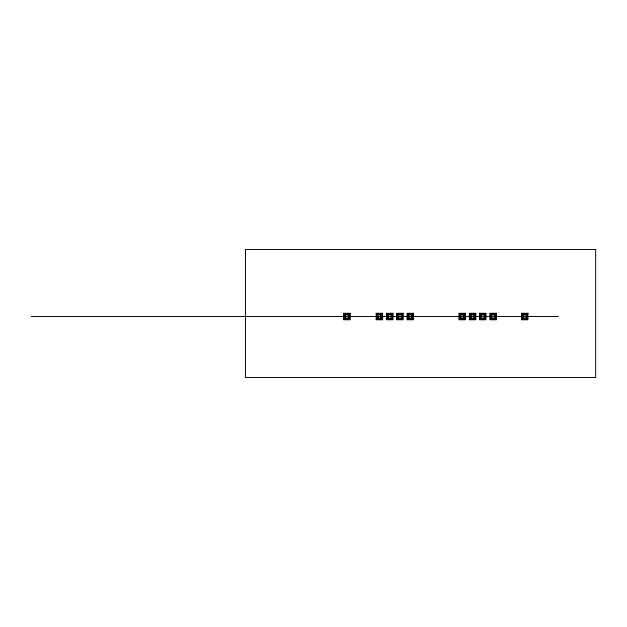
<?xml version="1.0" encoding="UTF-8"?>
<svg xmlns="http://www.w3.org/2000/svg" width="627" height="627" viewBox="0 0 627 627"><rect width="100%" height="100%" fill="white"/><g stroke="black" fill="none" stroke-linecap="round" stroke-linejoin="round"><path stroke-width="0.94" d="M31.35 316.525L558.5 316.525M471.441 314.44A2.383 2.383 0 0 1 474.945 316.188A2.383 2.383 0 0 1 472.076 318.853A2.383 2.383 0 0 1 470.579 315.24M474.318 315.232A2.163 2.163 0 0 1 471.167 318.163M470.556 317.286A2.163 2.163 0 0 1 470.556 315.773M471.974 314.448A2.163 2.163 0 0 1 473.197 314.448M464.293 315.389A2.383 2.383 0 0 1 462.601 318.877A2.383 2.383 0 0 1 459.857 316.133A2.383 2.383 0 0 1 463.345 314.44M464.278 315.922A2.163 2.163 0 0 1 464.278 317.137M463.619 318.163A2.163 2.163 0 0 1 460.673 318.061A2.163 2.163 0 0 1 460.563 315.107M461.59 314.448A2.163 2.163 0 0 1 462.812 314.448M484.977 315.695A2.383 2.383 0 0 1 484.977 317.364M484.428 318.21A2.383 2.383 0 0 1 481.058 318.21M480.58 317.521A2.383 2.383 0 0 1 480.58 315.538M481.599 314.44A2.383 2.383 0 0 1 483.887 314.44M485.024 315.287A2.594 2.594 0 0 1 484.35 318.571A2.594 2.594 0 0 1 480.995 318.453A2.594 2.594 0 0 1 480.556 315.122M481.183 314.448A2.594 2.594 0 0 1 484.303 314.448M484.162 318.163A2.163 2.163 0 0 1 481.324 318.163M480.603 316.839A2.163 2.163 0 0 1 480.603 316.22M482.132 314.448A2.163 2.163 0 0 1 483.354 314.448M495.032 315.099A2.383 2.383 0 0 1 494.727 318.289A2.383 2.383 0 0 1 491.521 318.289A2.383 2.383 0 0 1 491.223 315.099M491.983 314.44A2.383 2.383 0 0 1 494.264 314.44M495.024 315.491A2.163 2.163 0 0 1 495.024 317.568M494.546 318.163A2.163 2.163 0 0 1 491.709 318.163M491.27 317.638A2.163 2.163 0 0 1 491.27 315.412M492.516 314.448A2.163 2.163 0 0 1 493.739 314.448M398.764 314.44A2.383 2.383 0 0 1 402.252 316.133A2.383 2.383 0 0 1 399.509 318.877A2.383 2.383 0 0 1 397.816 315.389M401.578 315.154A2.163 2.163 0 0 1 401.413 318.077A2.163 2.163 0 0 1 398.49 318.163M397.832 317.16A2.163 2.163 0 0 1 397.832 315.898M399.297 314.448A2.163 2.163 0 0 1 400.512 314.448M412.292 315.24A2.383 2.383 0 0 1 411.759 318.398A2.383 2.383 0 0 1 408.561 318.171A2.383 2.383 0 0 1 408.49 314.966M409.149 314.44A2.383 2.383 0 0 1 411.43 314.44M412.245 315.6A2.163 2.163 0 0 1 412.245 317.45M411.704 318.163A2.163 2.163 0 0 1 408.483 315.326M409.674 314.448A2.163 2.163 0 0 1 410.897 314.448M391.546 314.966A2.383 2.383 0 0 1 391.428 318.21A2.383 2.383 0 0 1 388.184 318.328A2.383 2.383 0 0 1 387.839 315.099M388.607 314.44A2.383 2.383 0 0 1 390.887 314.44M391.546 315.326A2.163 2.163 0 0 1 388.325 318.163M387.792 317.45A2.163 2.163 0 0 1 387.792 315.6M389.132 314.448A2.163 2.163 0 0 1 390.355 314.448M381.529 315.538A2.383 2.383 0 0 1 381.529 317.521M381.044 318.21A2.383 2.383 0 0 1 377.681 318.21M377.133 317.364A2.383 2.383 0 0 1 377.133 315.695M378.222 314.44A2.383 2.383 0 0 1 380.503 314.44M381.545 315.122A2.594 2.594 0 0 1 381.067 318.492A2.594 2.594 0 0 1 377.666 318.492A2.594 2.594 0 0 1 377.18 315.122M377.807 314.448A2.594 2.594 0 0 1 380.918 314.448M380.785 318.163A2.163 2.163 0 0 1 377.948 318.163M378.755 314.448A2.163 2.163 0 0 1 379.97 314.448M348.918 315.24A2.383 2.383 0 0 1 348.393 318.398A2.383 2.383 0 0 1 345.195 318.171A2.383 2.383 0 0 1 345.116 314.966M345.775 314.44A2.383 2.383 0 0 1 348.056 314.44M348.918 315.702A2.163 2.163 0 0 1 348.918 317.356M348.338 318.163A2.163 2.163 0 0 1 345.187 315.232M346.308 314.448A2.163 2.163 0 0 1 347.53 314.448M523.569 314.44A2.383 2.383 0 0 1 527.056 316.133A2.383 2.383 0 0 1 524.313 318.877A2.383 2.383 0 0 1 522.62 315.389M526.343 315.107A2.163 2.163 0 0 1 526.241 318.061A2.163 2.163 0 0 1 523.286 318.163M522.604 317.058A2.163 2.163 0 0 1 522.604 316M524.094 314.448A2.163 2.163 0 0 1 525.316 314.448M526.366 316.408A1.662 1.662 0 0 1 526.366 316.643M595.65 249.475L245.478 249.475L245.478 377.525L595.65 377.525L595.65 249.475M350.156 313.281L343.674 313.281L343.674 319.77L350.156 319.77L350.156 313.281M382.603 313.281L376.122 313.281L376.122 319.77L382.603 319.77L382.603 313.281M392.988 313.281L386.506 313.281L386.506 319.77L392.988 319.77L392.988 313.281M403.145 313.281L396.664 313.281L396.664 319.77L403.145 319.77L403.145 313.281M413.53 313.281L407.048 313.281L407.048 319.77L413.53 319.77L413.53 313.281M465.446 313.281L458.964 313.281L458.964 319.77L465.446 319.77L465.446 313.281M475.822 313.281L469.341 313.281L469.341 319.77L475.822 319.77L475.822 313.281M485.988 313.281L479.506 313.281L479.506 319.77L485.988 319.77L485.988 313.281M496.365 313.281L489.883 313.281L489.883 319.77L496.365 319.77L496.365 313.281M527.95 313.281L521.468 313.281L521.468 319.77L527.95 319.77L527.95 313.281M349.678 313.766L344.16 313.766L344.16 319.284L349.678 319.284L349.678 313.766M382.125 313.766L376.608 313.766L376.608 319.284L382.125 319.284L382.125 313.766M392.502 313.766L386.984 313.766L386.984 319.284L392.502 319.284L392.502 313.766M402.659 313.766L397.15 313.766L397.15 319.284L402.659 319.284L402.659 313.766M413.044 313.766L407.526 313.766L407.526 319.284L413.044 319.284L413.044 313.766M464.96 313.766L459.442 313.766L459.442 319.284L464.96 319.284L464.96 313.766M475.344 313.766L469.827 313.766L469.827 319.284L475.344 319.284L475.344 313.766M485.502 313.766L479.984 313.766L479.984 319.284L485.502 319.284L485.502 313.766M495.886 313.766L490.369 313.766L490.369 319.284L495.886 319.284L495.886 313.766M527.464 313.766L521.946 313.766L521.946 319.284L527.464 319.284L527.464 313.766M349.176 314.26L344.654 314.26L344.654 318.79L349.176 318.79L349.176 314.26M381.624 314.26L377.101 314.26L377.101 318.79L381.624 318.79L381.624 314.26M392.008 314.26L387.486 314.26L387.486 318.79L392.008 318.79L392.008 314.26M402.166 314.26L397.643 314.26L397.643 318.79L402.166 318.79L402.166 314.26M412.55 314.26L408.028 314.26L408.028 318.79L412.55 318.79L412.55 314.26M464.466 314.26L459.944 314.26L459.944 318.79L464.466 318.79L464.466 314.26M474.843 314.26L470.321 314.26L470.321 318.79L474.843 318.79L474.843 314.26M485.008 314.26L480.478 314.26L480.478 318.79L485.008 318.79L485.008 314.26M495.385 314.26L490.863 314.26L490.863 318.79L495.385 318.79L495.385 314.26M526.97 314.26L522.448 314.26L522.448 318.79L526.97 318.79L526.97 314.26M348.839 314.605L344.991 314.605L344.991 318.453L348.839 318.453L348.839 314.605M381.287 314.605L377.438 314.605L377.438 318.453L381.287 318.453L381.287 314.605M391.671 314.605L387.823 314.605L387.823 318.453L391.671 318.453L391.671 314.605M401.829 314.605L397.98 314.605L397.98 318.453L401.829 318.453L401.829 314.605M412.213 314.605L408.365 314.605L408.365 318.453L412.213 318.453L412.213 314.605M464.129 314.605L460.281 314.605L460.281 318.453L464.129 318.453L464.129 314.605M474.506 314.605L470.658 314.605L470.658 318.453L474.506 318.453L474.506 314.605M484.671 314.605L480.815 314.605L480.815 318.453L484.671 318.453L484.671 314.605M495.048 314.605L491.2 314.605L491.2 318.453L495.048 318.453L495.048 314.605M526.633 314.605L522.785 314.605L522.785 318.453L526.633 318.453L526.633 314.605M471.285 318.775A2.594 2.594 0 0 0 475.18 316.525A2.594 2.594 0 0 0 471.285 314.276A2.594 2.594 0 0 0 471.285 318.775M471.567 318.03A1.81 1.81 0 0 0 474.396 316.659A1.81 1.81 0 0 0 471.794 314.895A1.81 1.81 0 0 0 471.567 318.03M460.9 318.775A2.594 2.594 0 0 0 464.803 316.525A2.594 2.594 0 0 0 460.9 314.276A2.594 2.594 0 0 0 460.9 318.775M461.19 318.03A1.81 1.81 0 0 0 464.011 316.659A1.81 1.81 0 0 0 461.409 314.895A1.81 1.81 0 0 0 461.19 318.03M481.834 318.101A1.81 1.81 0 0 0 484.553 316.525A1.81 1.81 0 0 0 481.834 314.958A1.81 1.81 0 0 0 481.834 318.101M491.827 318.775A2.594 2.594 0 0 0 495.722 316.525A2.594 2.594 0 0 0 491.827 314.276A2.594 2.594 0 0 0 491.827 318.775M492.219 318.101A1.81 1.81 0 0 0 494.938 316.525A1.81 1.81 0 0 0 492.219 314.958A1.81 1.81 0 0 0 492.219 318.101M398.451 318.681A2.594 2.594 0 0 0 402.495 316.713A2.594 2.594 0 0 0 398.772 314.19A2.594 2.594 0 0 0 398.451 318.681M398.999 318.101A1.81 1.81 0 0 0 401.719 316.525A1.81 1.81 0 0 0 398.999 314.958A1.81 1.81 0 0 0 398.999 318.101M408.828 318.681A2.594 2.594 0 0 0 412.879 316.713A2.594 2.594 0 0 0 409.149 314.19A2.594 2.594 0 0 0 408.828 318.681M409.384 318.101A1.81 1.81 0 0 0 412.096 316.525A1.81 1.81 0 0 0 409.384 314.958A1.81 1.81 0 0 0 409.384 318.101M388.45 318.775A2.594 2.594 0 0 0 392.345 316.525A2.594 2.594 0 0 0 388.45 314.276A2.594 2.594 0 0 0 388.45 318.775M388.732 318.03A1.81 1.81 0 0 0 391.554 316.659A1.81 1.81 0 0 0 388.952 314.895A1.81 1.81 0 0 0 388.732 318.03M378.347 318.03A1.81 1.81 0 0 0 381.169 316.659A1.81 1.81 0 0 0 378.575 314.895A1.81 1.81 0 0 0 378.347 318.03M345.618 318.775A2.594 2.594 0 0 0 349.513 316.525A2.594 2.594 0 0 0 345.618 314.276A2.594 2.594 0 0 0 345.618 318.775M346.01 318.101A1.81 1.81 0 0 0 348.73 316.525A1.81 1.81 0 0 0 346.01 314.958A1.81 1.81 0 0 0 346.01 318.101M523.412 318.775A2.594 2.594 0 0 0 527.307 316.525A2.594 2.594 0 0 0 523.412 314.276A2.594 2.594 0 0 0 523.412 318.775M523.804 318.101A1.81 1.81 0 0 0 526.523 316.525A1.81 1.81 0 0 0 523.804 314.958A1.81 1.81 0 0 0 523.804 318.101"/></g></svg>
